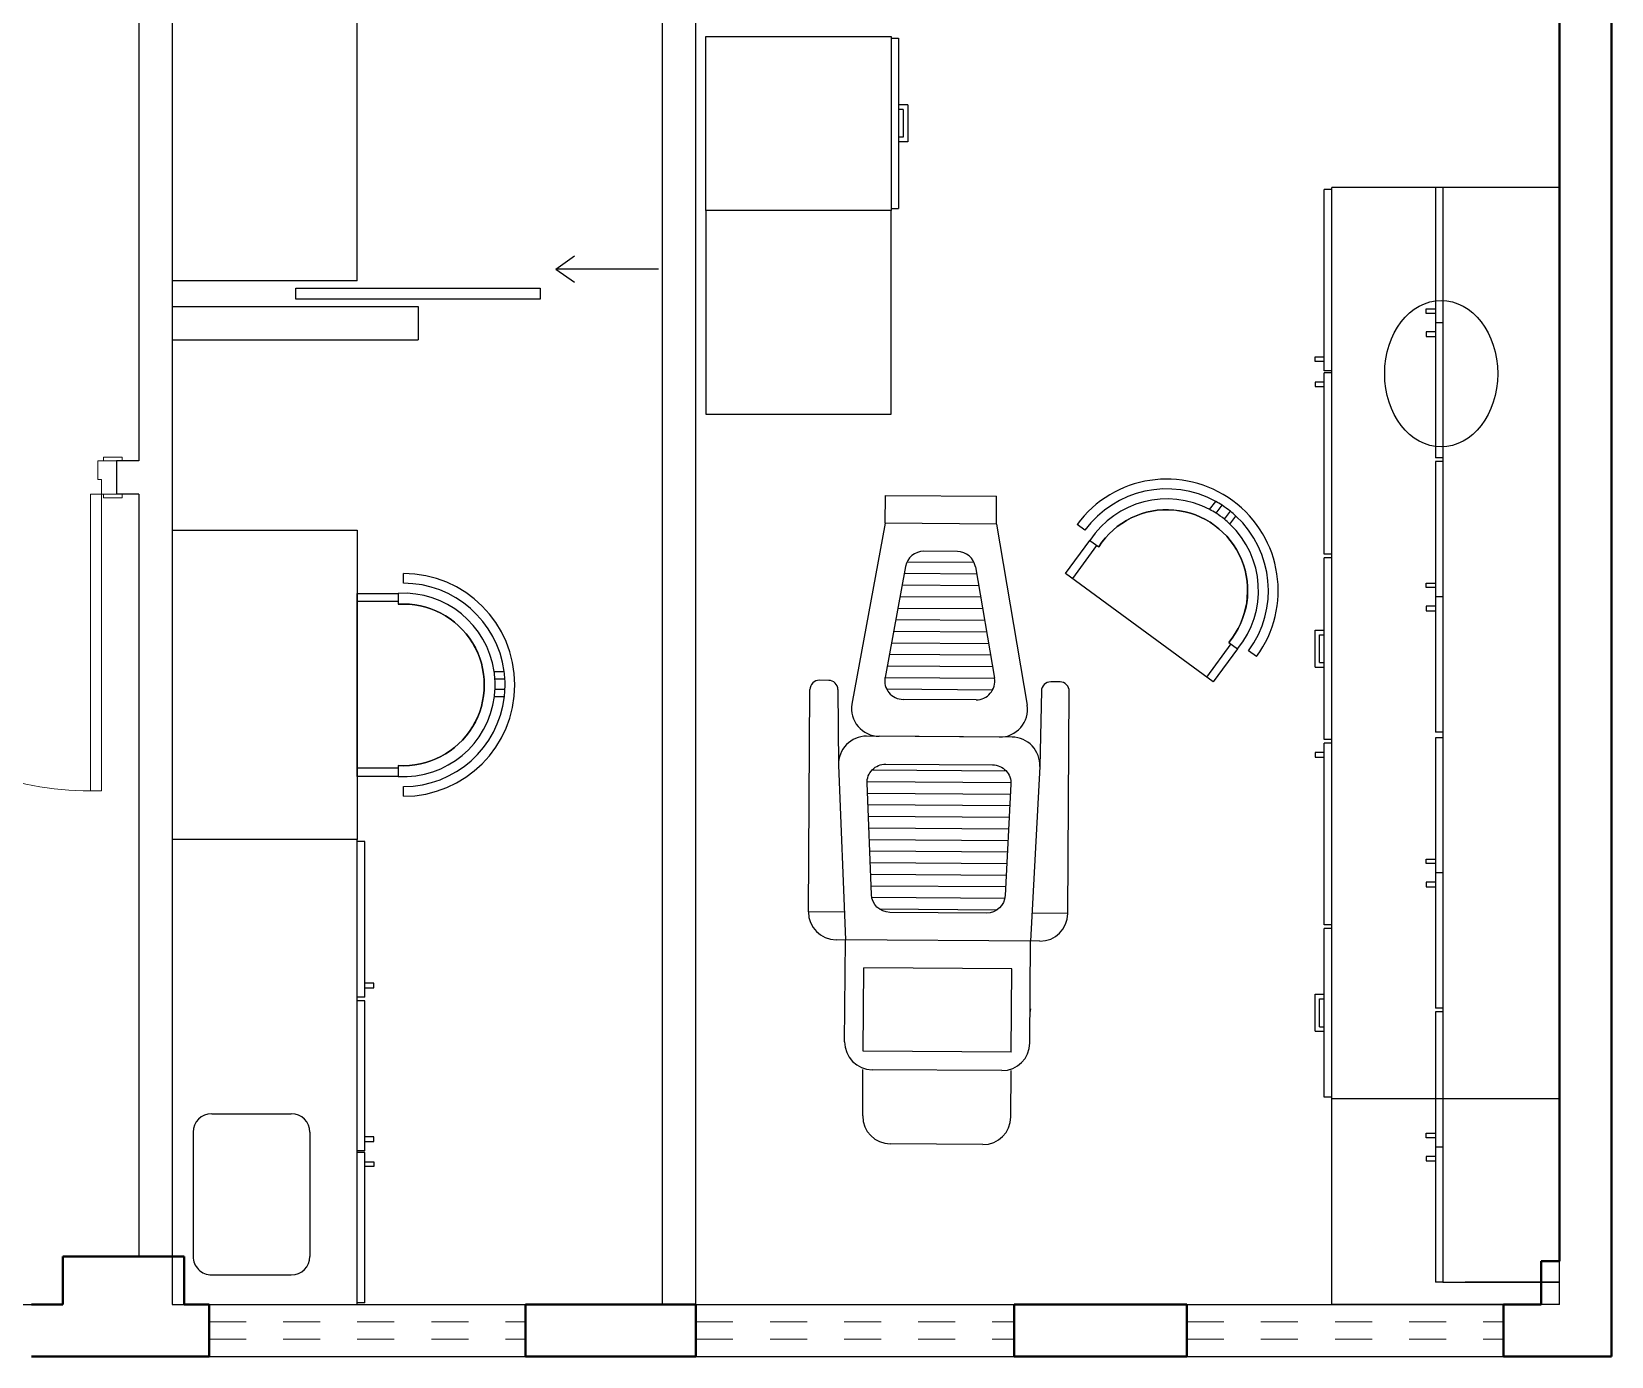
# Model space of a CAD drawing. Header units: millimetres. Extents: x 2625.3 to 2681.2, y 1230 to 1238.4.
# Drawn here: x 2661.014 to 2665.278, y 1230.141 to 1233.716 of the extents above; entities that cross this region are included whole.
import ezdxf

# ---------------------------------------------------------------- set-up
doc = ezdxf.new("R2010")
doc.units = ezdxf.units.MM
doc.linetypes.add('HIDDEN', pattern=[0.375, 0.25, -0.125])
doc.layers.add('ALVENARIA', color=5, linetype='Continuous', lineweight=40)
doc.layers.add('ESQUADRIA', color=7, linetype='Continuous', lineweight=18)
doc.layers.add('LAYOUT', color=253, linetype='Continuous')
doc.layers.add('SOLEIRAS', color=1, linetype='Continuous')

# ---------------------------------------------------------------- blocks, each defined once
blk = doc.blocks.new('A$C6BC23F72')
for p, q in [((0.045, 3.01), (0.025, 3.01)), ((0.025, 2.52), (0.025, 3.01)), ((0.045, 0), (0.045, 3.015)), ((0.66, 3.015), (0.045, 3.015)), ((0.66, 0), (0.66, 3.015)), ((0, 2.545), (0, 2.5575)), ((0, 2.5575), (0.025, 2.5575)), ((0.025, 2.545), (0, 2.545)), ((0.045, 2.52), (0.025, 2.52)), ((0.025, 2.49), (0, 2.49)), ((0, 2.49), (0, 2.4775)), ((0, 2.4775), (0.025, 2.4775)), ((0.045, 2.515), (0.025, 2.515)), ((0.025, 2.025), (0.025, 2.515)), ((0.045, 2.025), (0.025, 2.025)), ((0.045, 2.015), (0.025, 2.015)), ((0.025, 1.525), (0.025, 2.015)), ((0, 1.72), (0, 1.82)), ((0, 1.82), (0.025, 1.82)), ((0.0125, 1.7325), (0.0125, 1.8075)), ((0.0125, 1.8075), (0.025, 1.8075)), ((0, 1.72), (0.025, 1.72)), ((0.0125, 1.7325), (0.025, 1.7325)), ((0.045, 1.525), (0.025, 1.525)), ((0.045, 1.515), (0.025, 1.515)), ((0.025, 1.025), (0.025, 1.515)), ((0.025, 1.49), (0, 1.49)), ((0, 1.49), (0, 1.4775)), ((0, 1.4775), (0.025, 1.4775)), ((0.045, 1.025), (0.025, 1.025)), ((0.045, 1.015), (0.025, 1.015)), ((0.025, 0.56), (0.025, 1.015)), ((0, 0.7375), (0, 0.8375)), ((0, 0.8375), (0.025, 0.8375)), ((0.0125, 0.75), (0.0125, 0.825)), ((0.0125, 0.825), (0.025, 0.825)), ((0, 0.7375), (0.025, 0.7375)), ((0.0125, 0.75), (0.025, 0.75)), ((0.045, 0.56), (0.025, 0.56)), ((0.66, 0.555), (0.045, 0.555)), ((0.66, 0), (0.045, 0))]:
    blk.add_line(p, q)
blk.add_ellipse((0.3405, 2.5125), major_axis=(0, 0.1975), ratio=0.772152)
blk = doc.blocks.new('A$C52F9410C')
at = {"layer": 'LAYOUT'}
blk.add_blockref('A$C6BC23F72', (0, 0), dxfattribs=at)
blk = doc.blocks.new('A$C02774C90')
at = {"layer": 'LAYOUT'}
for p, q in [((0.025, 2.955), (0.025, 2.59)), ((0.045, 2.955), (0.025, 2.955)), ((0.36, 2.955), (0.045, 2.955)), ((0.045, 2.955), (0.045, 0)), ((0.36, 0), (0.36, 2.955)), ((0, 2.615), (0, 2.6275)), ((0, 2.6275), (0.025, 2.6275)), ((0.025, 2.615), (0, 2.615)), ((0.025, 2.565), (0, 2.565)), ((0, 2.565), (0, 2.5525)), ((0.025, 2.59), (0.025, 2.225)), ((0.045, 2.59), (0.025, 2.59)), ((0, 2.5525), (0.025, 2.5525)), ((0.045, 2.225), (0.025, 2.225)), ((0.025, 2.215), (0.025, 1.85)), ((0.045, 2.215), (0.025, 2.215)), ((0, 1.875), (0, 1.8875)), ((0, 1.8875), (0.025, 1.8875)), ((0.025, 1.875), (0, 1.875)), ((0.025, 1.85), (0.025, 1.485)), ((0.045, 1.85), (0.025, 1.85)), ((0.025, 1.825), (0, 1.825)), ((0, 1.825), (0, 1.8125)), ((0, 1.8125), (0.025, 1.8125)), ((0.045, 1.485), (0.025, 1.485)), ((0.025, 1.47), (0.025, 1.105)), ((0.045, 1.47), (0.025, 1.47)), ((0, 1.13), (0, 1.1425)), ((0, 1.1425), (0.025, 1.1425)), ((0.025, 1.13), (0, 1.13)), ((0.025, 1.08), (0, 1.08)), ((0, 1.08), (0, 1.0675)), ((0, 1.0675), (0.025, 1.0675)), ((0.025, 1.105), (0.025, 0.74)), ((0.045, 1.105), (0.025, 1.105)), ((0.045, 0.74), (0.025, 0.74)), ((0.025, 0.73), (0.025, 0.365)), ((0.045, 0.73), (0.025, 0.73)), ((0, 0.39), (0, 0.4025)), ((0, 0.4025), (0.025, 0.4025)), ((0.025, 0.39), (0, 0.39)), ((0.025, 0.365), (0.025, 0)), ((0.045, 0.365), (0.025, 0.365)), ((0.025, 0.34), (0, 0.34)), ((0, 0.34), (0, 0.3275)), ((0, 0.3275), (0.025, 0.3275)), ((0.045, 0), (0.025, 0)), ((0.045, 0), (0.36, 0)), ((0.36, 0), (0.105, 0))]:
    blk.add_line(p, q, dxfattribs=at)
blk = doc.blocks.new('*X40')
at = {"color": 0}
for p, q in [((91.0625, 15.9036), (91.0625, 16.1901)), ((91.0938, 15.8992), (91.0938, 16.1945)), ((91.125, 15.9048), (91.125, 16.189)), ((91.1562, 15.9103), (91.1562, 16.1834)), ((91.1875, 15.9158), (91.1875, 16.1779)), ((91.2188, 15.9214), (91.2188, 16.1723)), ((91.25, 15.9269), (91.25, 16.1668)), ((91.2812, 15.9325), (91.2812, 16.1612)), ((91.3125, 15.938), (91.3125, 16.1557)), ((91.3438, 15.9436), (91.3438, 16.1501)), ((91.375, 15.9491), (91.375, 16.1446)), ((91.4062, 15.9565), (91.4062, 16.1372))]:
    blk.add_line(p, q, dxfattribs=at)
blk = doc.blocks.new('*X39')
at = {"color": 0}
for p, q in [((90.4688, 15.8876), (90.4688, 16.2061)), ((90.5, 15.8673), (90.5, 16.2265)), ((90.5312, 15.8653), (90.5312, 16.2284)), ((90.5625, 15.8638), (90.5625, 16.2299)), ((90.5938, 15.8624), (90.5938, 16.2313)), ((90.625, 15.861), (90.625, 16.2327)), ((90.6562, 15.8596), (90.6562, 16.2341)), ((90.6875, 15.8582), (90.6875, 16.2355)), ((90.7188, 15.8567), (90.7188, 16.237)), ((90.75, 15.8553), (90.75, 16.2384)), ((90.7812, 15.8539), (90.7812, 16.2398)), ((90.8125, 15.8527), (90.8125, 16.241)), ((90.8438, 15.866), (90.8438, 16.2277))]:
    blk.add_line(p, q, dxfattribs=at)
blk = doc.blocks.new('A$C3EAC3D19')
at = {"layer": 'LAYOUT'}
for p, q in [((0.2071, 1.6768), (0.2076, 1.7518)), ((0.2076, 1.7518), (0.5076, 1.7498)), ((0.5071, 1.6748), (0.5076, 1.7498)), ((0.2071, 1.6768), (0.1171, 1.1888)), ((0.5071, 1.6748), (0.2071, 1.6768)), ((0.5071, 1.6748), (0.5905, 1.1856)), ((0.4018, 1.6005), (0.3113, 1.6011)), ((0.2618, 1.5602), (0.2066, 1.2605)), ((0.4508, 1.5589), (0.502, 1.2586)), ((0.0546, 1.2528), (0.0292, 1.253)), ((0.6792, 1.2486), (0.6538, 1.2488)), ((0, 0.6282), (0.0041, 1.2282)), ((0.0794, 1.2281), (0.0812, 1.0242)), ((0.4523, 1.2002), (0.2554, 1.2015)), ((0.6287, 1.2244), (0.6241, 1.0206)), ((0.7, 0.6235), (0.704, 1.2235)), ((0.5497, 1.0995), (0.1567, 1.1021)), ((0.5158, 1.0997), (0.1906, 1.1019)), ((0.0812, 1.0242), (0.0995, 0.5525)), ((0.6241, 1.0206), (0.5995, 0.5491)), ((0.0966, 0.6275), (0, 0.6282)), ((0.7, 0.6235), (0.6034, 0.6241)), ((0.6245, 0.549), (0.0745, 0.5527)), ((0.0976, 0.2775), (0.0995, 0.5525)), ((0.5976, 0.2741), (0.5995, 0.5491)), ((0.1475, 0.2522), (0.149, 0.4772)), ((0.549, 0.4745), (0.149, 0.4772)), ((0.5475, 0.2495), (0.549, 0.4745)), ((0.5992, 0.3665), (0.5974, 0.3567)), ((0.5475, 0.2495), (0.1475, 0.2522)), ((0.1463, 0.0772), (0.1471, 0.2022)), ((0.5221, 0.1997), (0.1721, 0.202)), ((0.5463, 0.0745), (0.5471, 0.1995)), ((0.4708, 0), (0.2208, 0.0017))]:
    blk.add_line(p, q, dxfattribs=at)
blk.add_lwpolyline([(0.1698, 0.6748), (0.1582, 0.9749, -0.427581), (0.2085, 1.0268), (0.4969, 1.0248, -0.427581), (0.5465, 0.9722), (0.5308, 0.6723, -0.400971), (0.4805, 0.6249), (0.2194, 0.6267, -0.400971)], format="xyb", close=True, dxfattribs=at)
for centre, radius, start, end in [((0.311, 1.5511), 0.05, 89.6131, 169.5501), ((0.4015, 1.5505), 0.05, 9.6762, 89.6131), ((0.0291, 1.228), 0.025, 89.6131, 179.6131), ((0.0544, 1.2278), 0.025, 0.5071, 89.6131), ((0.2557, 1.2515), 0.05, 169.5501, 269.6131), ((0.4527, 1.2502), 0.05, 269.6131, 9.6762), ((0.6536, 1.2238), 0.025, 89.6131, 178.7192), ((0.679, 1.2236), 0.025, 359.6131, 89.6131), ((0.1911, 1.1769), 0.075, 170.867, 269.6131), ((0.5163, 1.1747), 0.075, 269.6131, 8.3593), ((0.1562, 1.0271), 0.075, 89.6131, 182.2157), ((0.5492, 1.0245), 0.075, 357.0106, 89.6131), ((0.075, 0.6277), 0.075, 179.6131, 269.6131), ((0.625, 0.624), 0.075, 269.6131, 359.6131), ((0.1726, 0.277), 0.075, 179.6131, 269.6131), ((0.5226, 0.2747), 0.075, 269.6131, 359.6131), ((0.2213, 0.0767), 0.075, 179.6131, 269.6131), ((0.4713, 0.075), 0.075, 269.6131, 359.6131)]:
    blk.add_arc(centre, radius, start, end, dxfattribs=at)
at = {"layer": 'LAYOUT', "xscale": -1, "rotation": 269.6131484374406}
for name in ['*X40', '*X39']:
    blk.add_blockref(name, (-16.3073, -89.7235), dxfattribs=at)
blk = doc.blocks.new('A$C0C0C0BA7')
at = {"layer": 'LAYOUT'}
for p, q in [((0.2644, 0.3694), (0.2649, 0.3965)), ((0.2843, 0.3715), (0.2847, 0.3984)), ((0.3119, 0.3718), (0.3124, 0.3986)), ((0.3317, 0.3701), (0.3322, 0.3971)), ((0.0264, 0.1246), (0, 0.1246)), ((0.0536, 0.1107), (0.0829, 0.1107)), ((0.076, 0.1107), (0.076, 0)), ((0.5185, 0.1107), (0.5478, 0.1107)), ((0.5253, 0.1107), (0.5253, 0)), ((0.6014, 0.1246), (0.575, 0.1246))]:
    blk.add_line(p, q, dxfattribs=at)
blk.add_lwpolyline([(0.0536, 0), (0.0536, 0.1107), (0.0829, 0.1107, -1.065895), (0.5185, 0.1107), (0.5478, 0.1107), (0.5478, 0)], format="xyb", close=True, dxfattribs=at)
for radius, start, end in [(0.3007, 0, 180), (0.2743, 97.5004, 180), (0.2743, 93.3377, 97.5004), (0.2743, 87.5501, 93.3377), (0.2743, 83.4058, 87.5501), (0.2743, 0, 83.4058), (0.2475, 98.4294, 183.2215), (0.2182, 356.3461, 183.6539), (0.2475, 93.8089, 98.4294), (0.2475, 87.3933, 93.8089), (0.2475, 82.7978, 87.3933), (0.2475, 356.7785, 82.7978)]:
    blk.add_arc((0.3007, 0.1246), radius, start, end, dxfattribs=at)
blk = doc.blocks.new('A$C748117E4')
for p, q in [((0.55, 0.545), (0, 0.545)), ((0, 0.545), (0, 0.045)), ((0.55, 0.545), (1.02, 0.545)), ((0.55, 0.045), (0.55, 0.545)), ((1.02, 0.545), (1.02, 0.045)), ((0, 0.045), (0.55, 0.045)), ((1.02, 0.045), (0.55, 0.045)), ((0.555, 0.045), (0.555, 0.025)), ((1.015, 0.045), (1.015, 0.025)), ((1.015, 0.025), (0.555, 0.025)), ((0.735, 0), (0.735, 0.025)), ((0.7475, 0.0125), (0.7475, 0.025)), ((0.8225, 0.0125), (0.7475, 0.0125)), ((0.8225, 0.0125), (0.8225, 0.025)), ((0.835, 0), (0.835, 0.025)), ((0.835, 0), (0.735, 0))]:
    blk.add_line(p, q)
blk = doc.blocks.new('A$C64267E04')
at = {"layer": 'LAYOUT'}
for p, q in [((0.84, 0.52), (0.84, 0.5)), ((1.26, 0.52), (0.84, 0.52)), ((1.235, 0.545), (1.2225, 0.545)), ((1.2225, 0.545), (1.2225, 0.52)), ((1.235, 0.52), (1.235, 0.545)), ((1.26, 0.52), (1.26, 0.5)), ((1.27, 0.52), (1.27, 0.5)), ((1.675, 0.52), (1.27, 0.52)), ((1.65, 0.545), (1.6375, 0.545)), ((1.6375, 0.545), (1.6375, 0.52)), ((1.65, 0.52), (1.65, 0.545)), ((1.675, 0.52), (1.675, 0.5)), ((1.68, 0.52), (1.68, 0.5)), ((2.085, 0.52), (1.68, 0.52)), ((1.705, 0.52), (1.705, 0.545)), ((1.705, 0.545), (1.7175, 0.545)), ((1.7175, 0.545), (1.7175, 0.52)), ((2.085, 0.52), (2.085, 0.5)), ((0, 0.5), (0.835, 0.5)), ((0, 0), (0, 0.5)), ((0.835, 0.5), (0.835, 0)), ((2.09, 0.5), (0.835, 0.5)), ((2.09, 0), (2.09, 0.5)), ((1.625, 0.372), (1.96, 0.372)), ((1.575, 0.107), (1.575, 0.322)), ((2.01, 0.107), (2.01, 0.322)), ((1.625, 0.057), (1.96, 0.057)), ((0, 0), (0.835, 0)), ((0.835, 0), (2.09, 0))]:
    blk.add_line(p, q, dxfattribs=at)
for centre, start, end in [((1.625, 0.322), 90, 180), ((1.96, 0.322), 0, 90), ((1.625, 0.107), 180, 270), ((1.96, 0.107), 270, 0)]:
    blk.add_arc(centre, 0.05, start, end, dxfattribs=at)

msp = doc.modelspace()

# ---------------------------------------------------------------- linework, layer by layer
for p, q in [((2661.3929, 1234.9242), (2661.3929, 1230.4107)), ((2662.7169, 1230.2807), (2662.7169, 1234.1242)), ((2662.8069, 1230.2807), (2662.8069, 1234.1242)), ((2661.3029, 1234.0747), (2661.3029, 1232.5577)), ((2662.4286, 1233.0757), (2662.4796, 1233.1114)), ((2662.7055, 1233.0757), (2662.4286, 1233.0757)), ((2662.4286, 1233.0757), (2662.4796, 1233.04)), ((2661.8929, 1233.0442), (2661.3929, 1233.0442)), ((2661.3929, 1232.9742), (2662.0569, 1232.9742)), ((2662.0569, 1232.9742), (2662.0569, 1232.8842)), ((2661.3929, 1232.8842), (2662.0569, 1232.8842)), ((2661.3029, 1232.5577), (2661.2429, 1232.5577)), ((2661.2429, 1232.5577), (2661.2429, 1232.4677)), ((2661.3029, 1232.4677), (2661.2429, 1232.4677)), ((2661.3029, 1232.4677), (2661.3029, 1230.4107))]:
    msp.add_line(p, q)
msp.add_lwpolyline([(2662.3869, 1233.0242), (2662.3869, 1232.9942), (2661.7269, 1232.9942), (2661.7269, 1233.0242), (2662.3869, 1233.0242)])
at = {"layer": 'ALVENARIA'}
for p, q in [((2665.2779, 1230.1407), (2665.2779, 1238.3597)), ((2665.1379, 1230.3977), (2665.1379, 1237.7687)), ((2661.0979, 1230.2807), (2661.0979, 1230.4107)), ((2661.0979, 1230.4107), (2661.4259, 1230.4107)), ((2661.4259, 1230.4107), (2661.4259, 1230.2807)), ((2665.0879, 1230.2807), (2665.0879, 1230.3977)), ((2665.0879, 1230.3977), (2665.1379, 1230.3977)), ((2661.0139, 1230.2807), (2661.0979, 1230.2807)), ((2661.4259, 1230.2807), (2661.4929, 1230.2807)), ((2661.4929, 1230.2807), (2661.4929, 1230.1407)), ((2662.3469, 1230.2807), (2662.8069, 1230.2807)), ((2662.3469, 1230.2807), (2662.3469, 1230.1407)), ((2662.8069, 1230.2807), (2662.8069, 1230.1407)), ((2663.6659, 1230.2807), (2664.1319, 1230.2807)), ((2663.6659, 1230.2807), (2663.6659, 1230.1407)), ((2664.1319, 1230.2807), (2664.1319, 1230.1407)), ((2664.9869, 1230.2807), (2665.0879, 1230.2807)), ((2664.9869, 1230.2807), (2664.9869, 1230.1407)), ((2661.0139, 1230.1407), (2661.4929, 1230.1407)), ((2662.3469, 1230.1407), (2662.8069, 1230.1407)), ((2663.6659, 1230.1407), (2664.1319, 1230.1407)), ((2664.9869, 1230.1407), (2665.2779, 1230.1407))]:
    msp.add_line(p, q, dxfattribs=at)
at = {"layer": 'ESQUADRIA'}
for p, q in [((2661.2079, 1232.5577), (2661.2079, 1232.5677)), ((2661.2579, 1232.5677), (2661.2079, 1232.5677)), ((2661.2429, 1232.5577), (2661.2579, 1232.5577)), ((2661.2579, 1232.5577), (2661.2579, 1232.5677)), ((2661.2579, 1232.5577), (2661.2579, 1232.5677)), ((2661.2079, 1232.4577), (2661.2079, 1232.4677)), ((2661.2429, 1232.4677), (2661.2579, 1232.4677)), ((2661.2579, 1232.4577), (2661.2579, 1232.4677)), ((2661.2579, 1232.4577), (2661.2579, 1232.4677)), ((2661.2579, 1232.4577), (2661.2579, 1232.4677)), ((2661.2579, 1232.4577), (2661.2579, 1232.4677)), ((2661.2579, 1232.4577), (2661.2079, 1232.4577)), ((2661.2579, 1232.4577), (2661.2079, 1232.4577))]:
    msp.add_line(p, q, dxfattribs=at)
at = {"layer": 'ESQUADRIA', "linetype": 'HIDDEN', "ltscale": 0.2}
for p, q in [((2661.4929, 1230.2341), (2662.3469, 1230.2341)), ((2662.8069, 1230.2341), (2663.6659, 1230.2341)), ((2664.1319, 1230.2341), (2664.9869, 1230.2341)), ((2661.4929, 1230.1874), (2662.3469, 1230.1874)), ((2662.8069, 1230.1874), (2663.6659, 1230.1874)), ((2664.1319, 1230.1874), (2664.9869, 1230.1874))]:
    msp.add_line(p, q, dxfattribs=at)
at = {"layer": 'ESQUADRIA'}
msp.add_lwpolyline([(2661.2429, 1232.5577), (2661.2429, 1232.4677), (2661.2029, 1232.4677), (2661.2029, 1232.5077), (2661.1929, 1232.5077), (2661.1929, 1232.5577)], close=True, dxfattribs=at)
msp.add_lwpolyline([(2661.2029, 1232.4677), (2661.2029, 1231.6677), (2661.1729, 1231.6677), (2661.1729, 1232.4677), (2661.2029, 1232.4677)], dxfattribs=at)
at = {"layer": 'ESQUADRIA', "color": 1}
msp.add_arc((2661.1623, 1232.4281), 0.7605, 177.0147, 270.7998, dxfattribs=at)
at = {"layer": 'LAYOUT'}
msp.add_line((2661.8929, 1233.0442), (2661.8929, 1234.9242), dxfattribs=at)
at = {"layer": 'SOLEIRAS', "color": 43}
for p, q in [((2660.1569, 1230.2807), (2661.0139, 1230.2807)), ((2661.4929, 1230.2807), (2662.3469, 1230.2807)), ((2662.8069, 1230.2807), (2663.6659, 1230.2807)), ((2664.1319, 1230.2807), (2664.9869, 1230.2807)), ((2661.4929, 1230.1407), (2662.3469, 1230.1407)), ((2662.8069, 1230.1407), (2663.6659, 1230.1407)), ((2664.1319, 1230.1407), (2664.9869, 1230.1407))]:
    msp.add_line(p, q, dxfattribs=at)

# ---------------------------------------------------------------- block references
for name, p in [('A$C52F9410C', (2664.4779, 1230.2807)), ('A$C02774C90', (2664.7779, 1230.3407)), ('A$C3EAC3D19', (2663.1107, 1230.7126))]:
    msp.add_blockref(name, p)
at = {"rotation": 270}
msp.add_blockref('A$C64267E04', (2661.3929, 1232.3707), dxfattribs=at)
at = {"layer": 'LAYOUT'}
for name, p, rotation in [('A$C748117E4', (2663.3788, 1232.6836), 89.99999999999999), ('A$C0C0C0BA7', (2663.7617, 1232.2856), 323.6806650501138), ('A$C0C0C0BA7', (2661.8929, 1232.2539), 270)]:
    msp.add_blockref(name, p, dxfattribs=dict(at, rotation=rotation))

doc.saveas('drawing.dxf')
